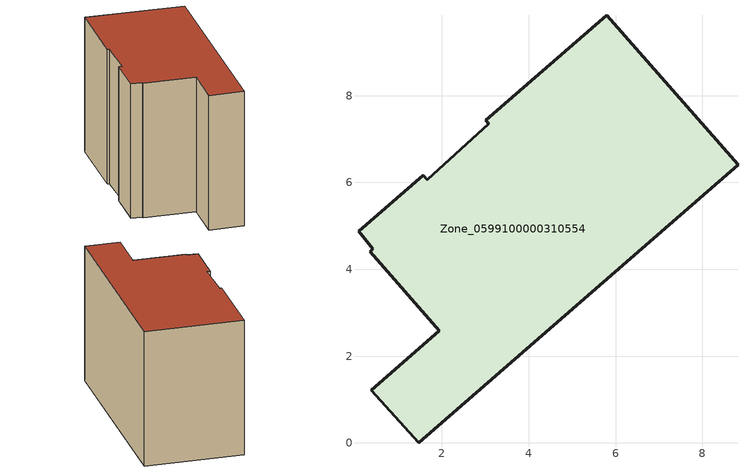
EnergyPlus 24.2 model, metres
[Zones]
Zone_0599100000310554
 floor ground (C_G): 3.02,7.43 5.8,9.86 8.82,6.41 1.47,0 0.37,1.22 1.94,2.59 0.35,4.41 0.4,4.48 0.08,4.88 1.57,6.17 1.66,6.06 3.08,7.35 z0
 wall outside (C_F): 8.82,6.41 5.8,9.86 3.02,7.43 3.08,7.35 1.66,6.06 1.57,6.17 0.08,4.88 0.4,4.48 0.35,4.41 1.94,2.59 0.37,1.22 1.47,0 8.82,6.41 z0:6.46
 roof outside (C_R): 5.8,9.86 3.02,7.43 3.08,7.35 1.66,6.06 1.57,6.17 0.08,4.88 0.4,4.48 0.35,4.41 1.94,2.59 0.37,1.22 1.47,0 8.82,6.41 z6.46
[BUILDING]
Pand.0599100000310554: North Axis=0; Terrain=City; Loads Convergence Tolerance Value=0.04; Temperature Convergence Tolerance Value=0.4; Solar Distribution=FullExterior; Maximum Number of Warmup Days=25; Minimum Number of Warmup Days=1
[Site:Location]
Rotterdam.The.Hague.AP_ZH_NLD Design_Conditions: Latitude=51.96; Longitude=4.45; Time Zone=1; Elevation=-4.5
[SITE:GROUNDTEMPERATURE:BUILDINGSURFACE]
18, 18, 18, 18, 18, 18, 18, 18, 18, 18, 18, 18
[MATERIAL] Thermal Absorptance=0.9; Solar Absorptance=0.7; Visible Absorptance=0.7
Name | Roughness | Thickness | Conductivity | Density | Specific Heat
G.TC.1946 | MediumSmooth | 0.15 | 1 | 540 | 1210
F.TC.1946 | Rough | 0.3 | 0.857143 | 1920 | 840
R.TC.1946 | MediumRough | 0.2 | 0.909091 | 1500 | 1000
[CONSTRUCTION]
C_G: G.TC.1946
C_F: F.TC.1946
C_R: R.TC.1946
[ZONE]
Zone_0599100000310554: Type=1; Multiplier=1; Ceiling Height=Autocalculate; Volume=Autocalculate; Floor Area=autocalculate; Part of Total Floor Area=Yes
[ZONEINFILTRATION:DESIGNFLOWRATE]
Infil_Zone_0599100000310554: Zone or ZoneList or Space or SpaceList=Zone_0599100000310554; Schedule=AlwaysOn; Design Flow Rate Calculation Method=Flow/Area; Flow Rate per Floor Area=0.003; Constant Term Coefficient=1; Temperature Term Coefficient=0; Velocity Term Coefficient=0; Velocity Squared Term Coefficient=0
[HVACTEMPLATE:ZONE:IDEALLOADSAIRSYSTEM]
Zone_0599100000310554: Maximum Heating Supply Air Temperature=50; Minimum Cooling Supply Air Temperature=13; Maximum Heating Supply Air Humidity Ratio=0.0156; Minimum Cooling Supply Air Humidity Ratio=0.0077; Heating Limit=NoLimit; Cooling Limit=NoLimit; Dehumidification Control Type=ConstantSensibleHeatRatio; Cooling Sensible Heat Ratio=0.7; Dehumidification Setpoint=60; Humidification Control Type=None; Humidification Setpoint=30; Outdoor Air Method=None; Outdoor Air Flow Rate per Person=0.00944; Outdoor Air Flow Rate per Zone Floor Area=0; Outdoor Air Flow Rate per Zone=0; Demand Controlled Ventilation Type=None; Outdoor Air Economizer Type=NoEconomizer; Heat Recovery Type=None; Sensible Heat Recovery Effectiveness=0.7; Latent Heat Recovery Effectiveness=0.65
[ZONECONTROL:THERMOSTAT]
ThermostatControl_Zone_0599100000310554: Zone or ZoneList=Zone_0599100000310554; Control Type Schedule=DualSetpointControlType; Control 1=Thermostat_Zone_0599100000310554; Temperature Difference Between Cutout And Setpoint=0
[THERMOSTATSETPOINT:DUALSETPOINT]
Thermostat_Zone_0599100000310554: Heating Setpoint Temperature Schedule=HeatingSetpoint_Zone_0599100000310554; Cooling Setpoint Temperature Schedule=CoolingSetpoint_Zone_0599100000310554
[SCHEDULE:COMPACT]
HeatingSetpoint_Zone_0599100000310554: Through: 12/31, For: AllDays, Until: 24:00, 21
CoolingSetpoint_Zone_0599100000310554: Through: 12/31, For: AllDays, Until: 24:00, 24
DualSetpointControlType: Through: 12/31, For: AllDays, Until: 24:00, 4
AlwaysOn: Through: 12/31, For: AllDays, Until: 24:00, 1
